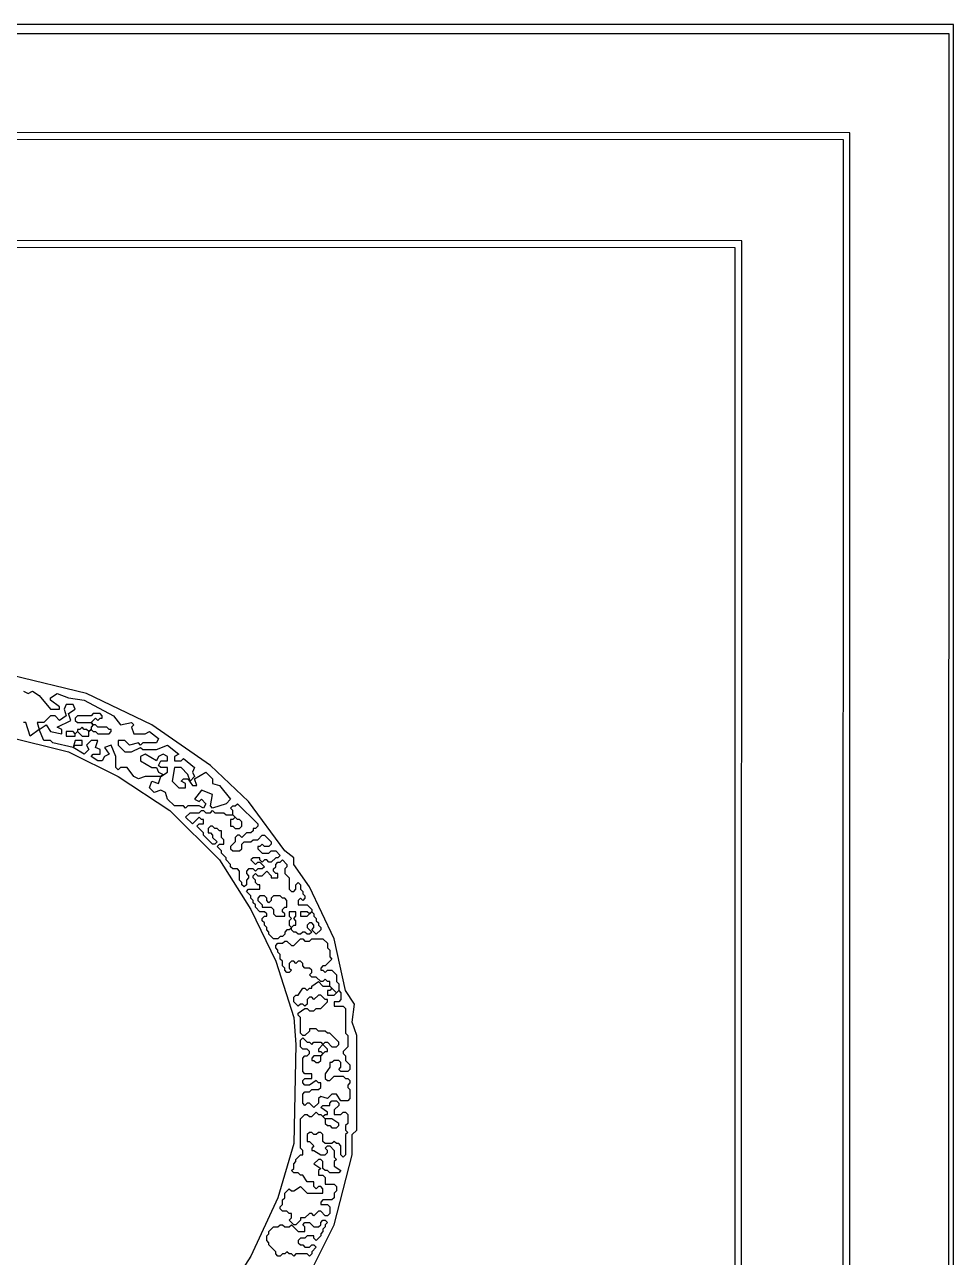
# Model space of a CAD drawing. Extents: x 17 to 323, y -435 to -5.
# Drawn here: x 281.5 to 322.7, y -59.5 to -4.7 of the extents above; entities that cross this region are included whole.
import ezdxf

# ---------------------------------------------------------------- set-up
doc = ezdxf.new("R2010")
doc.units = 0

msp = doc.modelspace()

# ---------------------------------------------------------------- linework, layer by layer
at = {"layer": 'CONTOURS'}
for p, q in [((322.7, -4.7), (17, -4.7)), ((322.7, -434.9), (322.7, -4.7)), ((17.3, -5), (322.5, -5.1)), ((322.5, -5.1), (322.4, -434.6)), ((318.1, -9.5), (21.6, -9.4)), ((21.9, -9.7), (317.8, -9.8)), ((317.8, -9.8), (317.7, -429.9)), ((318.1, -430.2), (318.1, -9.5)), ((313.3, -14.3), (26.4, -14.2)), ((26.7, -14.5), (313, -14.6)), ((313, -14.6), (312.9, -375)), ((313.2, -425.6), (313.3, -14.3)), ((284.2, -34.4), (280.9, -33.6)), ((281.4, -34.3), (281.6, -34.4)), ((281.6, -34.4), (281.8, -34.3)), ((281.8, -34.3), (282.1, -34.5)), ((282.6, -34.6), (282.9, -34.4)), ((282.9, -34.4), (283.4, -34.6)), ((287.1, -35.8), (284.2, -34.4)), ((282.1, -34.5), (282.6, -35.1)), ((282.6, -34.7), (282.6, -34.6)), ((283, -35), (282.6, -34.7)), ((283, -35.1), (283, -35)), ((283.3, -34.9), (283.2, -35.1)), ((283.6, -34.9), (283.3, -34.9)), ((283.4, -34.6), (284.1, -34.7)), ((283.7, -35.1), (283.6, -34.9)), ((284.1, -34.7), (285.4, -35.4)), ((282.6, -35.4), (282.3, -35.7)), ((282.6, -35.1), (283, -35.1)), ((282.8, -35.4), (282.6, -35.4)), ((283, -35.6), (282.8, -35.4)), ((283.3, -35.4), (283, -35.6)), ((283.2, -35.1), (283.3, -35.4)), ((283.4, -35.3), (283.7, -35.1)), ((283.5, -35.6), (283.4, -35.3)), ((283.8, -35.4), (283.7, -35.5)), ((283.7, -35.5), (283.7, -35.6)), ((284.4, -35.4), (283.8, -35.4)), ((284.5, -35.3), (284.4, -35.4)), ((284.4, -35.7), (284.6, -35.5)), ((284.8, -35.3), (284.5, -35.3)), ((284.6, -35.5), (284.7, -35.6)), ((284.7, -35.6), (284.8, -35.5)), ((284.9, -35.4), (284.8, -35.3)), ((284.8, -35.5), (284.9, -35.5)), ((284.9, -35.5), (284.9, -35.4)), ((285.4, -35.4), (285.7, -35.8)), ((281.5, -35.7), (281.4, -35.7)), ((281.7, -36.3), (281.5, -35.7)), ((282.1, -36), (281.7, -36.3)), ((282.3, -35.7), (282, -35.7)), ((282, -35.7), (282.1, -36)), ((282.1, -36), (282.4, -35.8)), ((282.3, -36.5), (282.1, -36)), ((282.4, -35.8), (282.6, -36.1)), ((282.6, -36.1), (283.1, -36.2)), ((282.9, -35.9), (283.5, -35.6)), ((283.1, -36), (282.9, -35.9)), ((283.1, -36.2), (283.1, -36)), ((283.6, -36.1), (283.3, -36.1)), ((283.3, -36.1), (283.3, -36.3)), ((283.7, -36.2), (283.6, -36.1)), ((283.7, -35.6), (283.8, -35.7)), ((283.8, -36.1), (283.7, -36.2)), ((283.7, -36.2), (283.8, -36.1)), ((283.8, -35.7), (284.4, -35.7)), ((283.9, -36), (283.8, -36)), ((283.8, -36), (283.8, -36.1)), ((283.8, -36.1), (284, -36.3)), ((284, -35.9), (283.9, -36)), ((284.1, -36), (284, -35.9)), ((284.2, -36), (284.1, -36)), ((284.3, -36.1), (284.2, -36)), ((284.4, -36), (284.3, -36.1)), ((284.3, -36.1), (284.4, -36)), ((284.3, -36.3), (284.3, -36.1)), ((284.5, -35.8), (284.4, -35.7)), ((284.4, -35.7), (284.5, -35.8)), ((284.5, -35.8), (284.4, -35.9)), ((284.4, -35.9), (284.4, -36)), ((284.4, -36), (284.5, -36.1)), ((284.6, -35.8), (284.5, -35.8)), ((284.5, -36.1), (284.6, -36.1)), ((284.7, -35.9), (284.6, -35.8)), ((284.6, -36.1), (284.7, -36.2)), ((285.1, -35.9), (284.7, -35.9)), ((285.2, -36), (285.1, -35.9)), ((285.3, -36), (285.2, -36)), ((285.2, -36.2), (285.3, -36.1)), ((285.3, -36.1), (285.3, -36)), ((285.7, -35.8), (286.2, -35.7)), ((286.2, -35.7), (286.3, -35.8)), ((286.3, -35.8), (286.2, -35.9)), ((286.2, -35.9), (286.3, -36.2)), ((286.8, -36.2), (287, -36.1)), ((287, -36.1), (287.4, -36.4)), ((289.7, -37.6), (287.1, -35.8)), ((280.6, -36.3), (283.4, -37)), ((282.6, -36.5), (282.3, -36.5)), ((282.7, -36.6), (282.6, -36.5)), ((283.6, -36.8), (282.7, -36.6)), ((283.3, -36.3), (283.7, -36.3)), ((283.7, -36.5), (283.6, -36.8)), ((283.7, -36.3), (283.7, -36.2)), ((284, -36.5), (283.7, -36.5)), ((284, -36.3), (284.3, -36.3)), ((284, -36.7), (284, -36.5)), ((284.4, -36.5), (284.2, -36.7)), ((284.7, -36.5), (284.4, -36.5)), ((284.6, -36.8), (284.7, -36.5)), ((284.7, -36.2), (285.2, -36.2)), ((285.9, -36.5), (285.6, -36.5)), ((285.6, -36.5), (285.6, -36.7)), ((286.1, -36.7), (285.9, -36.5)), ((286.5, -36.6), (286.1, -36.7)), ((286.3, -36.2), (286.8, -36.2)), ((286.6, -36.7), (286.5, -36.6)), ((286.7, -36.6), (286.6, -36.7)), ((287.3, -36.6), (286.7, -36.6)), ((287.4, -36.4), (287.3, -36.6)), ((283.4, -37), (285.6, -38.1)), ((283.6, -36.8), (283.7, -36.7)), ((284.1, -37.1), (283.6, -36.8)), ((283.7, -36.7), (284, -36.7)), ((284.3, -36.9), (284.1, -37.1)), ((284.2, -36.7), (284.3, -36.9)), ((284.4, -37.2), (284.5, -37.1)), ((284.7, -37.4), (284.4, -37.2)), ((284.5, -37.1), (284.8, -37.1)), ((284.8, -36.9), (284.6, -36.8)), ((284.8, -37.1), (284.8, -36.9)), ((285, -37.2), (284.9, -37.4)), ((285.3, -36.7), (285, -36.8)), ((285, -36.8), (285.2, -37.1)), ((285.2, -37.1), (285, -37.2)), ((285.5, -37.2), (285.3, -36.7)), ((285.5, -37.7), (285.5, -37.2)), ((285.6, -36.7), (285.9, -37)), ((285.9, -37), (286.2, -37)), ((286.2, -37), (286.6, -36.8)), ((286.6, -36.8), (286.7, -36.9)), ((286.8, -37.1), (286.6, -37.2)), ((286.6, -37.2), (286.6, -37.4)), ((286.7, -36.9), (287.3, -36.9)), ((287.3, -37.4), (286.8, -37.1)), ((287.3, -36.9), (287.8, -36.7)), ((287.4, -37.2), (287.3, -37.4)), ((287.6, -37.1), (287.4, -37.2)), ((287.8, -37.2), (287.6, -37.1)), ((287.8, -36.7), (288.3, -37.1)), ((287.8, -37.4), (287.8, -37.2)), ((288.3, -37.1), (288.1, -37.2)), ((288.1, -37.2), (288.1, -37.4)), ((284.9, -37.4), (284.7, -37.4)), ((285.6, -37.8), (285.5, -37.7)), ((285.7, -37.7), (285.6, -37.8)), ((286, -37.7), (285.7, -37.7)), ((286.3, -38.1), (286, -37.7)), ((286.6, -37.4), (287.1, -37.7)), ((287.1, -37.7), (287.3, -37.7)), ((287.3, -37.7), (287.4, -37.9)), ((287.4, -37.6), (287.5, -37.4)), ((287.5, -37.7), (287.4, -37.6)), ((287.5, -37.4), (287.8, -37.4)), ((287.8, -37.7), (287.5, -37.7)), ((287.8, -37.9), (287.8, -37.7)), ((288.1, -37.7), (288, -38.3)), ((288.1, -37.4), (288.4, -37.4)), ((288.4, -37.7), (288.1, -37.7)), ((288.4, -37.4), (288.5, -37.3)), ((288.7, -38), (288.4, -37.7)), ((288.5, -37.3), (289, -37.7)), ((289, -37.7), (288.9, -37.9)), ((291.4, -39.2), (289.7, -37.6)), ((285.6, -38.1), (287.9, -39.6)), ((286.5, -38.2), (286.3, -38.1)), ((286.8, -38.1), (286.5, -38.2)), ((287.5, -38.1), (286.8, -38.1)), ((287, -38.6), (287.1, -38.3)), ((287.1, -38.3), (287.4, -38.4)), ((287.4, -37.9), (287.6, -38)), ((287.4, -38.4), (287.5, -38.1)), ((287.5, -38.1), (287.8, -37.9)), ((287.6, -38), (287.5, -38.1)), ((288, -38.3), (288.3, -38.6)), ((288.4, -38.3), (288.5, -38.2)), ((288.6, -38.4), (288.4, -38.3)), ((288.5, -38.2), (288.7, -38.2)), ((288.8, -38.3), (288.7, -38)), ((288.7, -38.2), (288.9, -38.5)), ((289, -38.1), (288.8, -38.3)), ((288.9, -37.9), (289, -38.1)), ((289, -38.2), (289.5, -37.9)), ((289.1, -38.5), (289, -38.2)), ((289.5, -37.9), (289.8, -38.2)), ((289.8, -38.2), (289.8, -38.4)), ((287.2, -38.8), (287, -38.6)), ((287.5, -38.7), (287.2, -38.8)), ((287.7, -38.8), (287.5, -38.7)), ((287.8, -39.1), (287.7, -38.8)), ((288.3, -38.6), (288.6, -38.6)), ((288.6, -38.6), (288.6, -38.4)), ((288.9, -38.5), (289.1, -38.5)), ((289.3, -38.7), (289, -39.1)), ((289.8, -38.9), (289.3, -38.7)), ((289.8, -38.4), (290.1, -38.5)), ((290.1, -38.5), (290.6, -39.1)), ((288.1, -39.4), (287.8, -39.1)), ((288.5, -39.4), (288.1, -39.4)), ((288.6, -39.5), (288.5, -39.4)), ((288.7, -39.4), (288.6, -39.5)), ((289.2, -39.4), (288.7, -39.4)), ((289, -39.1), (289.2, -39.2)), ((289.2, -39.2), (289.3, -39.1)), ((289.4, -39.5), (289.2, -39.4)), ((289.3, -39.1), (289.5, -39.3)), ((289.5, -39.3), (289.4, -39.5)), ((289.7, -39.4), (289.8, -38.9)), ((289.8, -39.5), (289.7, -39.4)), ((290.4, -39.3), (289.8, -39.5)), ((290.6, -39.1), (290.4, -39.3)), ((290.6, -39.5), (290.7, -39.4)), ((290.7, -39.4), (290.8, -39.4)), ((290.8, -39.4), (290.9, -39.3)), ((290.9, -39.3), (291.8, -40.2)), ((293, -41.4), (291.4, -39.2)), ((287.9, -39.6), (290.1, -41.8)), ((288.6, -39.9), (288.8, -39.7)), ((288.9, -40.2), (288.6, -39.9)), ((288.8, -39.7), (289.2, -39.7)), ((289.2, -39.9), (288.9, -40.2)), ((289.2, -39.7), (289.3, -39.6)), ((289.3, -40), (289.2, -39.9)), ((289.3, -39.6), (289.4, -39.6)), ((289.4, -39.6), (289.5, -39.7)), ((289.5, -39.7), (289.7, -39.7)), ((289.7, -39.7), (289.8, -39.6)), ((289.8, -39.6), (289.9, -39.7)), ((289.9, -39.7), (290.3, -39.7)), ((290.3, -39.7), (290.4, -39.8)), ((290.4, -39.8), (290.7, -39.8)), ((290.7, -39.6), (290.6, -39.5)), ((290.7, -39.8), (290.7, -39.6)), ((290.7, -39.8), (290.8, -39.9)), ((290.9, -40), (290.7, -39.8)), ((290.8, -39.9), (290.7, -40)), ((289.1, -40.3), (289.2, -40.2)), ((289.4, -40.6), (289.1, -40.3)), ((289.2, -40.2), (289.4, -40.2)), ((289.4, -40), (289.3, -40)), ((289.4, -40.2), (289.4, -40)), ((289.7, -40.3), (289.6, -40.4)), ((289.6, -40.4), (289.6, -40.6)), ((289.8, -40.3), (289.7, -40.3)), ((289.9, -40.4), (289.8, -40.3)), ((290, -40.4), (289.9, -40.4)), ((290.1, -40.5), (290, -40.4)), ((290.2, -40.5), (290.1, -40.5)), ((290.2, -40.8), (290.2, -40.5)), ((290.7, -40), (290.6, -40)), ((290.6, -40), (290.6, -40.3)), ((290.6, -40.3), (290.7, -40.3)), ((290.7, -40.3), (290.8, -40.4)), ((290.8, -40.4), (291, -40.4)), ((291, -40), (290.9, -40)), ((291.1, -40.1), (291, -40)), ((291, -40.4), (291.1, -40.3)), ((291.1, -40.3), (291.1, -40.1)), ((291.6, -40.5), (291.5, -40.6)), ((291.7, -40.4), (291.6, -40.4)), ((291.6, -40.4), (291.6, -40.5)), ((291.8, -40.3), (291.7, -40.4)), ((291.8, -40.2), (291.8, -40.3)), ((289.4, -40.7), (289.4, -40.6)), ((289.8, -41.1), (289.4, -40.7)), ((289.6, -40.6), (289.7, -40.6)), ((289.7, -40.6), (289.8, -40.7)), ((289.8, -40.7), (289.8, -40.8)), ((289.8, -40.8), (290, -41)), ((290, -41), (289.9, -41.1)), ((290.3, -40.9), (290.2, -40.8)), ((290.3, -41.1), (290.3, -40.9)), ((290.8, -41), (290.6, -41.2)), ((290.9, -40.7), (290.8, -40.8)), ((290.8, -40.8), (290.8, -41)), ((291, -40.7), (290.9, -40.7)), ((291.1, -40.8), (291, -40.7)), ((291.3, -40.6), (291.1, -40.8)), ((291.1, -41.1), (291.2, -41)), ((291.2, -41), (291.5, -41)), ((291.5, -40.6), (291.3, -40.6)), ((291.5, -41), (291.6, -40.9)), ((291.6, -40.9), (291.8, -40.9)), ((291.8, -40.9), (292, -40.7)), ((292, -40.7), (292.1, -40.7)), ((292.1, -40.7), (292.4, -41)), ((292.4, -41), (292.4, -41.1)), ((289.9, -41.1), (289.8, -41.1)), ((290, -41.2), (290.1, -41.1)), ((290.2, -41.4), (290, -41.2)), ((290.1, -41.1), (290.3, -41.1)), ((290.2, -41.5), (290.2, -41.4)), ((290.4, -41.7), (290.2, -41.5)), ((290.6, -41.2), (290.6, -41.3)), ((290.6, -41.3), (290.7, -41.4)), ((290.7, -41.4), (291, -41.4)), ((291, -41.4), (291.1, -41.3)), ((291.1, -41.3), (291.1, -41.1)), ((291.9, -41.2), (291.8, -41.2)), ((291.8, -41.2), (291.8, -41.3)), ((291.8, -41.3), (292, -41.5)), ((292, -41.1), (291.9, -41.2)), ((292.1, -41.2), (292, -41.1)), ((292, -41.5), (292.3, -41.5)), ((292.3, -41.2), (292.1, -41.2)), ((292.4, -41.1), (292.3, -41.2)), ((292.3, -41.5), (292.4, -41.4)), ((292.4, -41.4), (292.6, -41.4)), ((292.6, -41.4), (292.8, -41.6)), ((292.8, -41.6), (292.7, -41.7)), ((293.4, -41.7), (293, -41.4)), ((290.1, -41.8), (291.5, -44)), ((290.4, -41.8), (290.4, -41.7)), ((290.6, -42), (290.4, -41.8)), ((290.6, -42.1), (290.6, -42)), ((290.7, -42.2), (290.6, -42.1)), ((291.6, -41.7), (291.5, -41.8)), ((291.5, -41.8), (291.7, -42)), ((291.9, -41.7), (291.6, -41.7)), ((291.7, -42), (291.8, -41.9)), ((291.8, -41.9), (291.9, -41.9)), ((291.9, -41.8), (291.9, -41.7)), ((292, -41.9), (291.9, -41.8)), ((291.9, -41.9), (292.1, -42.1)), ((292.1, -41.8), (292, -41.9)), ((292.1, -42.1), (292, -42.2)), ((292.2, -41.8), (292.1, -41.8)), ((292.3, -41.9), (292.2, -41.8)), ((292.4, -41.9), (292.3, -41.9)), ((292.6, -41.7), (292.4, -41.9)), ((292.5, -42.2), (292.6, -42.1)), ((292.7, -41.7), (292.6, -41.7)), ((292.6, -42), (292.7, -41.9)), ((292.6, -42.1), (292.6, -42)), ((292.7, -41.9), (292.8, -41.9)), ((292.8, -41.9), (292.9, -41.8)), ((292.9, -41.8), (293.1, -42)), ((293.1, -42.1), (293, -42.2)), ((293.1, -42), (293.1, -42.1)), ((293.4, -42), (293.4, -41.7)), ((294.1, -43), (293.4, -42)), ((290.9, -42.2), (290.7, -42.2)), ((291, -42.3), (290.9, -42.2)), ((291, -42.7), (291, -42.3)), ((291.1, -42.8), (291, -42.7)), ((291.4, -42.2), (291.3, -42.3)), ((291.3, -42.3), (291.3, -42.4)), ((291.3, -42.4), (291.4, -42.5)), ((291.4, -42.6), (291.3, -42.7)), ((291.3, -42.7), (291.3, -42.9)), ((291.6, -42.2), (291.4, -42.2)), ((291.4, -42.5), (291.4, -42.6)), ((291.7, -42.3), (291.6, -42.2)), ((291.6, -42.5), (291.7, -42.4)), ((291.6, -42.6), (291.6, -42.5)), ((291.7, -42.7), (291.6, -42.6)), ((291.8, -42.2), (291.7, -42.3)), ((291.7, -42.4), (291.8, -42.5)), ((291.7, -42.8), (291.7, -42.7)), ((292, -42.2), (291.8, -42.2)), ((291.8, -42.5), (292, -42.5)), ((292, -42.5), (292.2, -42.3)), ((292.2, -42.3), (292.4, -42.5)), ((292.4, -42.5), (292.4, -42.6)), ((292.4, -42.6), (292.7, -42.6)), ((292.5, -42.3), (292.5, -42.2)), ((292.6, -42.4), (292.5, -42.3)), ((292.7, -42.4), (292.6, -42.4)), ((292.7, -42.6), (292.7, -42.4)), ((293, -42.2), (293, -42.4)), ((293, -42.4), (293.2, -42.6)), ((293.2, -42.6), (293.2, -43.1)), ((291.1, -42.9), (291.1, -42.8)), ((291.2, -43), (291.1, -42.9)), ((291.3, -42.9), (291.2, -43)), ((291.3, -43.2), (291.4, -43.1)), ((291.5, -43.4), (291.3, -43.2)), ((291.4, -43.1), (291.9, -43.1)), ((291.8, -42.9), (291.7, -42.8)), ((291.9, -42.9), (291.8, -42.9)), ((291.9, -43.1), (291.9, -42.9)), ((293.2, -43.1), (293.3, -43.2)), ((293.3, -43.2), (293.4, -43.2)), ((293.4, -43.2), (293.5, -43.1)), ((293.5, -42.9), (293.6, -42.8)), ((293.5, -43.1), (293.5, -42.9)), ((293.6, -42.8), (293.7, -42.9)), ((293.7, -42.9), (293.7, -43.1)), ((293.7, -43.1), (293.8, -43.2)), ((293.8, -43.2), (293.8, -43.3)), ((295.2, -45.3), (294.1, -43)), ((291.5, -43.5), (291.5, -43.4)), ((291.6, -43.6), (291.5, -43.5)), ((291.6, -43.7), (291.6, -43.6)), ((291.7, -43.8), (291.6, -43.7)), ((291.9, -43.4), (291.8, -43.5)), ((291.8, -43.5), (291.8, -43.6)), ((291.8, -43.6), (292, -43.8)), ((292.1, -43.4), (291.9, -43.4)), ((292.2, -43.5), (292.1, -43.4)), ((292.2, -43.6), (292.2, -43.5)), ((292.3, -43.7), (292.2, -43.6)), ((292.4, -43.6), (292.3, -43.7)), ((292.5, -43.4), (292.4, -43.5)), ((292.4, -43.5), (292.4, -43.6)), ((292.8, -43.4), (292.5, -43.4)), ((292.9, -43.5), (292.8, -43.4)), ((293, -43.5), (292.9, -43.5)), ((293.1, -43.6), (293, -43.5)), ((293.1, -43.9), (293.1, -43.6)), ((293.7, -43.5), (293.6, -43.6)), ((293.6, -43.6), (293.6, -43.8)), ((293.8, -43.6), (293.7, -43.5)), ((293.8, -43.3), (293.9, -43.4)), ((293.9, -43.5), (293.8, -43.6)), ((293.9, -43.4), (293.9, -43.5)), ((291.5, -44), (292.6, -46.3)), ((291.7, -43.9), (291.7, -43.8)), ((291.9, -44.1), (291.7, -43.9)), ((292.1, -44.1), (291.9, -44.1)), ((292, -43.8), (292, -43.9)), ((292, -43.9), (292.4, -43.9)), ((292, -44.4), (292.1, -44.3)), ((292.2, -44.2), (292.1, -44.1)), ((292.1, -44.3), (292.2, -44.3)), ((292.2, -44.3), (292.2, -44.2)), ((292.4, -43.9), (292.5, -44)), ((292.5, -44), (292.5, -44.2)), ((292.5, -44.2), (292.6, -44.3)), ((292.6, -44.3), (293, -44.3)), ((292.9, -44), (293, -43.9)), ((292.9, -44.1), (292.9, -44)), ((293, -44.2), (292.9, -44.1)), ((293, -43.9), (293.1, -43.9)), ((293, -44.3), (293, -44.2)), ((293.5, -44.1), (293.2, -44.1)), ((293.2, -44.1), (293.2, -44.3)), ((293.2, -44.3), (293.3, -44.4)), ((293.4, -44.4), (293.5, -44.3)), ((293.5, -44.3), (293.5, -44.1)), ((293.6, -43.8), (294, -43.8)), ((294, -44.1), (293.7, -44.1)), ((293.7, -44.1), (293.7, -44.3)), ((293.7, -44.3), (294, -44.3)), ((294, -43.8), (294.2, -44)), ((294.1, -44.2), (294, -44.1)), ((294, -44.3), (294.2, -44.1)), ((294.2, -44.1), (294.1, -44.2)), ((294.2, -44), (294.2, -44.1)), ((294.2, -44.1), (294.3, -44.2)), ((294.3, -44.2), (294.3, -44.3)), ((294.3, -44.3), (294.4, -44.4)), ((292, -44.5), (292, -44.4)), ((292.1, -44.6), (292, -44.5)), ((292.1, -44.7), (292.1, -44.6)), ((292.2, -44.8), (292.1, -44.7)), ((292.2, -44.9), (292.2, -44.8)), ((293.3, -44.4), (293.2, -44.5)), ((293.2, -44.5), (293.2, -44.7)), ((293.2, -44.7), (293.3, -44.8)), ((293.3, -44.8), (293.2, -44.9)), ((293.3, -44.8), (293.4, -44.7)), ((293.3, -44.9), (293.3, -44.8)), ((293.5, -44.5), (293.4, -44.4)), ((293.4, -44.7), (293.5, -44.7)), ((293.5, -44.7), (293.5, -44.5)), ((294.1, -44.6), (294, -44.7)), ((294, -44.7), (294, -44.8)), ((294, -44.8), (294.2, -45)), ((294.2, -44.6), (294.1, -44.6)), ((294.3, -44.7), (294.2, -44.6)), ((294.2, -44.9), (294.3, -44.8)), ((294.3, -44.8), (294.3, -44.7)), ((294.4, -44.4), (294.4, -44.5)), ((294.4, -44.5), (294.5, -44.6)), ((294.5, -44.6), (294.5, -44.7)), ((294.5, -44.7), (294.6, -44.8)), ((294.6, -44.8), (294.6, -44.9)), ((292.3, -45), (292.2, -44.9)), ((292.3, -45.1), (292.3, -45)), ((292.5, -45.3), (292.3, -45.1)), ((292.7, -45.3), (292.5, -45.3)), ((292.8, -45.2), (292.7, -45.3)), ((292.9, -45.2), (292.8, -45.2)), ((293, -45.1), (292.9, -45.2)), ((292.9, -45.5), (293, -45.4)), ((293.1, -44.9), (293, -45)), ((293, -45), (293, -45.1)), ((293, -45.4), (293.1, -45.4)), ((293.2, -44.9), (293.1, -44.9)), ((293.1, -45.4), (293.3, -45.6)), ((293.4, -45), (293.3, -44.9)), ((293.5, -45), (293.4, -45)), ((293.4, -45.6), (293.7, -45.3)), ((293.6, -45.1), (293.5, -45)), ((293.7, -45.1), (293.6, -45.1)), ((293.8, -45), (293.7, -45.1)), ((293.7, -45.3), (293.8, -45.3)), ((293.9, -45), (293.8, -45)), ((293.8, -45.3), (293.9, -45.4)), ((294, -45.1), (293.9, -45)), ((293.9, -45.4), (294.1, -45.4)), ((294.1, -45.1), (294, -45.1)), ((294.2, -45), (294.1, -45.1)), ((294.1, -45.4), (294.2, -45.3)), ((294.4, -45.1), (294.2, -44.9)), ((294.2, -45.3), (294.7, -45.3)), ((294.6, -44.9), (294.4, -45.1)), ((294.7, -45.3), (294.9, -45.5)), ((295.7, -47.6), (295.2, -45.3)), ((292.6, -45.6), (292.7, -45.5)), ((292.6, -45.7), (292.6, -45.6)), ((292.7, -45.8), (292.6, -45.7)), ((292.7, -45.5), (292.9, -45.5)), ((292.7, -45.9), (292.7, -45.8)), ((292.8, -46), (292.7, -45.9)), ((293.3, -45.6), (293.4, -45.6)), ((294.9, -45.5), (294.9, -45.7)), ((294.9, -45.7), (295, -45.8)), ((295, -45.8), (295, -46.1)), ((292.6, -46.3), (293.4, -48.8)), ((292.8, -46.2), (292.8, -46)), ((292.9, -46.3), (292.8, -46.2)), ((292.9, -46.5), (292.9, -46.3)), ((293, -46.6), (292.9, -46.5)), ((293.3, -46.3), (293.2, -46.4)), ((293.2, -46.4), (293.2, -46.6)), ((293.4, -46.3), (293.3, -46.3)), ((293.5, -46.4), (293.4, -46.3)), ((293.6, -46.3), (293.5, -46.4)), ((293.7, -46.3), (293.6, -46.3)), ((293.8, -46.4), (293.7, -46.3)), ((293.8, -46.5), (293.8, -46.4)), ((293.9, -46.6), (293.8, -46.5)), ((294.7, -46.5), (294.6, -46.6)), ((294.8, -46.5), (294.7, -46.5)), ((295.1, -46.2), (294.8, -46.5)), ((295, -46.1), (295.1, -46.2)), ((293, -46.7), (293, -46.6)), ((293.1, -46.8), (293, -46.7)), ((293.2, -46.8), (293.1, -46.8)), ((293.2, -46.6), (293.3, -46.7)), ((293.3, -46.7), (293.2, -46.8)), ((294.1, -46.6), (293.9, -46.6)), ((294.2, -46.7), (294.1, -46.6)), ((294.1, -46.9), (294.2, -46.8)), ((294.2, -47), (294.1, -46.9)), ((294.2, -46.8), (294.2, -46.7)), ((294.4, -47), (294.2, -47)), ((294.6, -47.2), (294.4, -47)), ((294.6, -46.6), (294.6, -46.7)), ((294.6, -46.7), (294.7, -46.7)), ((294.7, -46.7), (294.8, -46.8)), ((294.8, -46.8), (294.9, -46.7)), ((294.9, -46.7), (295.1, -46.7)), ((295.1, -46.7), (295.3, -46.9)), ((295.3, -46.9), (295.3, -47.2)), ((293.6, -47.8), (293.8, -47.5)), ((293.8, -47.5), (293.9, -47.5)), ((293.9, -47.5), (294, -47.6)), ((294, -47.6), (294.1, -47.5)), ((294.1, -47.5), (294.2, -47.5)), ((294.2, -47.4), (294.5, -47.2)), ((294.2, -47.5), (294.2, -47.4)), ((294.5, -47.2), (294.7, -47.4)), ((294.7, -47.2), (294.6, -47.2)), ((294.8, -47.1), (294.7, -47.2)), ((294.7, -47.4), (295, -47.4)), ((294.9, -47.2), (294.8, -47.1)), ((295, -47.2), (294.9, -47.2)), ((295, -47.6), (294.9, -47.6)), ((294.9, -47.6), (294.9, -47.8)), ((295, -47.4), (295, -47.2)), ((295, -47.4), (295.1, -47.5)), ((295.3, -47.7), (295, -47.4)), ((295.1, -47.5), (295, -47.6)), ((295.2, -47.8), (295.4, -47.6)), ((295.3, -47.2), (295.4, -47.3)), ((295.4, -47.6), (295.3, -47.7)), ((295.4, -47.3), (295.4, -47.6)), ((295.4, -47.6), (295.5, -47.7)), ((296.1, -48.2), (295.7, -47.6)), ((293.4, -47.9), (293.5, -47.8)), ((293.4, -48.1), (293.4, -47.9)), ((293.6, -48.3), (293.4, -48.1)), ((293.5, -47.8), (293.6, -47.8)), ((294.1, -47.9), (294, -48)), ((294, -48), (294, -48.2)), ((294.2, -47.9), (294.1, -47.9)), ((294.3, -48), (294.2, -47.9)), ((294.5, -47.8), (294.3, -48)), ((294.6, -47.8), (294.5, -47.8)), ((294.8, -48), (294.6, -47.8)), ((294.6, -48.4), (294.9, -48.1)), ((294.9, -48), (294.8, -48)), ((294.9, -47.8), (295.2, -47.8)), ((294.9, -48.1), (294.9, -48)), ((295.4, -48.1), (295.2, -48.1)), ((295.2, -48.1), (295.2, -48.3)), ((295.5, -48), (295.4, -48.1)), ((295.5, -47.7), (295.5, -48)), ((293.7, -48.2), (293.6, -48.3)), ((293.6, -48.6), (293.9, -48.4)), ((293.6, -48.7), (293.6, -48.6)), ((293.7, -48.8), (293.6, -48.7)), ((293.8, -48.2), (293.7, -48.2)), ((293.9, -48.3), (293.8, -48.2)), ((294, -48.2), (293.9, -48.3)), ((293.9, -48.4), (294, -48.4)), ((294, -48.4), (294.1, -48.5)), ((294.1, -48.5), (294.3, -48.5)), ((294.3, -48.5), (294.4, -48.4)), ((294.4, -48.4), (294.6, -48.4)), ((295.2, -48.3), (295.6, -48.3)), ((295.6, -48.3), (295.7, -48.4)), ((295.7, -48.4), (295.7, -49.5)), ((296, -49), (296.1, -48.2)), ((293.4, -48.8), (293.5, -50)), ((293.7, -49.5), (293.7, -48.8)), ((296.2, -49.6), (296, -49)), ((293.8, -49.6), (293.7, -49.5)), ((293.7, -49.8), (293.8, -49.7)), ((293.7, -50.1), (293.7, -49.8)), ((293.9, -49.6), (293.8, -49.6)), ((293.8, -49.7), (294, -49.9)), ((294.1, -49.4), (293.9, -49.6)), ((294.4, -49.3), (294.1, -49.3)), ((294.1, -49.3), (294.1, -49.4)), ((294.5, -49.4), (294.4, -49.3)), ((294.8, -49.4), (294.5, -49.4)), ((294.9, -49.5), (294.8, -49.4)), ((295, -49.5), (294.9, -49.5)), ((295.4, -49.9), (295, -49.5)), ((295.7, -49.5), (295.8, -49.6)), ((295.8, -49.6), (295.8, -50.1)), ((296.2, -53.8), (296.2, -49.6)), ((293.5, -50), (293.4, -54.4)), ((293.8, -50.2), (293.7, -50.1)), ((294, -50.2), (293.8, -50.2)), ((294, -49.9), (294.1, -49.9)), ((294.1, -50.3), (294, -50.2)), ((294.1, -49.9), (294.2, -50)), ((294.1, -50.4), (294.1, -50.3)), ((294.2, -50), (294.3, -49.9)), ((294.3, -49.9), (294.6, -49.9)), ((294.7, -50), (294.5, -50.2)), ((294.5, -50.2), (294.5, -50.3)), ((294.5, -50.3), (294.6, -50.3)), ((294.6, -49.9), (294.7, -50)), ((294.6, -50.3), (294.7, -50.4)), ((294.6, -50.5), (294.8, -50.3)), ((294.7, -50), (294.8, -49.9)), ((294.9, -50.2), (294.7, -50)), ((294.8, -49.9), (294.9, -49.9)), ((294.8, -50.3), (294.9, -50.3)), ((294.9, -49.9), (295.1, -50.1)), ((294.9, -50.3), (294.9, -50.2)), ((295.1, -50.1), (295.3, -50.1)), ((295.3, -50.1), (295.4, -50)), ((295.4, -50), (295.4, -49.9)), ((295.8, -50.1), (295.6, -50.3)), ((295.6, -50.3), (295.6, -50.4)), ((293.8, -50.6), (293.9, -50.5)), ((293.8, -51.2), (293.8, -50.6)), ((293.9, -50.5), (294, -50.5)), ((294, -50.5), (294.1, -50.4)), ((294.3, -50.5), (294.2, -50.6)), ((294.2, -50.6), (294.2, -50.7)), ((294.2, -50.7), (294.3, -50.7)), ((294.6, -50.5), (294.3, -50.5)), ((294.3, -50.7), (294.4, -50.8)), ((294.4, -50.8), (294.5, -50.8)), ((294.5, -50.8), (294.6, -50.7)), ((294.7, -50.4), (294.6, -50.5)), ((294.6, -50.7), (294.6, -50.5)), ((295.1, -50.8), (295, -50.8)), ((295, -50.8), (295, -51)), ((295.2, -50.7), (295.1, -50.8)), ((295.4, -50.7), (295.2, -50.7)), ((295.5, -50.8), (295.4, -50.7)), ((295.5, -51), (295.5, -50.8)), ((295.6, -50.4), (295.7, -50.5)), ((295.7, -50.5), (295.7, -50.7)), ((295.7, -50.7), (295.9, -50.9)), ((295.9, -50.9), (295.9, -51.1)), ((293.9, -51.3), (293.8, -51.2)), ((294.2, -51.3), (293.9, -51.3)), ((294.2, -51.5), (294.2, -51.3)), ((295, -51), (294.8, -51.3)), ((294.8, -51.3), (294.8, -51.5)), ((295, -51.6), (295.2, -51.4)), ((295.2, -51.4), (295.6, -51.4)), ((295.4, -51.1), (295.5, -51)), ((295.5, -51.2), (295.4, -51.1)), ((295.8, -51.2), (295.5, -51.2)), ((295.6, -51.4), (295.7, -51.5)), ((295.9, -51.1), (295.8, -51.2)), ((293.8, -51.6), (293.9, -51.5)), ((293.8, -51.7), (293.8, -51.6)), ((293.9, -51.8), (293.8, -51.7)), ((293.9, -51.5), (294.2, -51.5)), ((294.1, -51.8), (293.9, -51.8)), ((294.4, -51.6), (294.1, -51.8)), ((294.1, -52.1), (294.2, -52)), ((294.2, -52), (294.5, -52)), ((294.5, -51.7), (294.4, -51.6)), ((294.6, -51.7), (294.5, -51.7)), ((294.5, -52), (294.6, -51.9)), ((294.6, -51.9), (294.6, -51.7)), ((294.8, -51.5), (294.9, -51.6)), ((294.9, -51.6), (295, -51.6)), ((295.7, -51.5), (295.8, -51.5)), ((295.8, -51.5), (295.9, -51.6)), ((295.9, -51.7), (295.8, -51.8)), ((295.8, -51.8), (295.8, -51.9)), ((295.8, -51.9), (295.9, -52)), ((295.9, -51.6), (295.9, -51.7)), ((295.9, -52), (295.9, -52.4)), ((293.8, -52.2), (293.9, -52.1)), ((293.8, -52.6), (293.8, -52.2)), ((293.9, -52.1), (294.1, -52.1)), ((294.6, -52.3), (294.5, -52.4)), ((294.5, -52.4), (294.5, -52.6)), ((294.9, -52.4), (294.6, -52.3)), ((295.1, -52.2), (294.9, -52.4)), ((295, -52.6), (295.1, -52.5)), ((295.3, -52.2), (295.1, -52.2)), ((295.1, -52.5), (295.3, -52.5)), ((295.5, -52.5), (295.3, -52.2)), ((295.3, -52.5), (295.4, -52.6)), ((295.8, -52.5), (295.5, -52.5)), ((295.9, -52.4), (295.8, -52.5)), ((293.7, -53.3), (293.9, -53.1)), ((293.9, -52.7), (293.8, -52.6)), ((294, -52.6), (293.9, -52.7)), ((293.9, -53.1), (294, -53.1)), ((294.1, -52.6), (294, -52.6)), ((294, -53.1), (294.1, -53.2)), ((294.3, -52.8), (294.1, -52.6)), ((294.2, -53.2), (294.4, -53)), ((294.5, -52.6), (294.3, -52.8)), ((294.4, -53), (294.5, -53.1)), ((294.5, -53.1), (294.6, -53.1)), ((294.6, -52.8), (294.7, -52.7)), ((294.9, -53), (294.6, -52.8)), ((294.6, -53.1), (294.8, -53.3)), ((294.7, -52.7), (295, -52.7)), ((294.7, -53.2), (294.8, -53.1)), ((294.8, -53.1), (294.9, -53.1)), ((294.9, -53.1), (294.9, -53)), ((295, -52.7), (295, -52.6)), ((295.4, -52.7), (295.2, -52.9)), ((295.2, -52.9), (295.2, -53.1)), ((295.2, -53.1), (295.5, -53.1)), ((295.4, -52.6), (295.4, -52.7)), ((295.5, -53.1), (295.6, -53)), ((295.6, -53), (295.7, -53)), ((295.7, -53), (295.8, -53.1)), ((295.8, -53.1), (295.8, -53.5)), ((293.7, -54.6), (293.7, -53.3)), ((294.1, -53.2), (294.2, -53.2)), ((294.8, -53.3), (294.7, -53.2)), ((294.8, -53.3), (294.8, -53.5)), ((295.1, -53.3), (294.8, -53.3)), ((294.8, -53.5), (294.9, -53.6)), ((294.9, -53.6), (295, -53.6)), ((295, -53.6), (295.1, -53.7)), ((295.4, -53.5), (295.1, -53.3)), ((295.3, -53.7), (295.4, -53.6)), ((295.4, -53.6), (295.4, -53.5)), ((295.8, -53.5), (295.7, -53.6)), ((295.7, -53.6), (295.7, -53.8)), ((294.1, -53.9), (294, -54)), ((294, -54), (294, -54.3)), ((294.2, -53.9), (294.1, -53.9)), ((294.3, -54), (294.2, -53.9)), ((294.4, -54), (294.3, -54)), ((294.5, -53.9), (294.4, -54)), ((294.6, -53.9), (294.5, -53.9)), ((294.7, -54), (294.6, -53.9)), ((294.7, -54.3), (294.7, -54)), ((295.1, -53.7), (295.3, -53.7)), ((295.7, -53.8), (295.8, -53.9)), ((295.8, -53.9), (295.7, -54)), ((295.7, -54), (295.7, -54.9)), ((296, -54), (296.2, -53.8)), ((296, -54.9), (296, -54)), ((293.4, -54.4), (292.7, -56.8)), ((293.8, -54.7), (293.7, -54.6)), ((293.8, -54.9), (293.8, -54.7)), ((294, -54.3), (294.1, -54.3)), ((294.1, -54.3), (294.3, -54.5)), ((294.3, -54.5), (294.2, -54.6)), ((294.2, -54.6), (294.2, -54.7)), ((294.2, -54.7), (294.3, -54.7)), ((294.3, -54.7), (294.6, -54.9)), ((294.8, -54.4), (294.7, -54.3)), ((295.1, -54.4), (294.8, -54.4)), ((294.8, -54.6), (294.9, -54.5)), ((294.9, -54.7), (294.8, -54.6)), ((294.9, -54.5), (295, -54.5)), ((294.9, -54.8), (294.9, -54.7)), ((295, -54.5), (295.2, -54.7)), ((295.2, -54.3), (295.1, -54.4)), ((295.3, -54.4), (295.2, -54.3)), ((295.2, -54.7), (295.2, -55)), ((295.4, -54.4), (295.3, -54.4)), ((295.5, -54.5), (295.4, -54.4)), ((295.5, -54.9), (295.5, -54.5)), ((293.4, -55.3), (293.5, -55.2)), ((293.5, -55.1), (293.7, -54.9)), ((293.5, -55.2), (293.5, -55.1)), ((293.7, -54.9), (293.8, -54.9)), ((294.5, -55.1), (294.3, -55.3)), ((294.6, -55.1), (294.5, -55.1)), ((294.6, -54.9), (294.8, -54.9)), ((294.7, -55.2), (294.6, -55.1)), ((294.7, -55.5), (294.7, -55.2)), ((294.8, -54.9), (294.9, -54.8)), ((295.2, -58), (296, -54.9)), ((295.2, -55), (295.3, -55.1)), ((295.3, -55.1), (295.2, -55.2)), ((295.2, -55.2), (295.2, -55.4)), ((295.6, -55), (295.5, -54.9)), ((295.7, -54.9), (295.6, -55)), ((293.3, -55.6), (293.4, -55.5)), ((293.4, -55.7), (293.3, -55.6)), ((293.4, -55.5), (293.4, -55.3)), ((293.6, -55.7), (293.4, -55.7)), ((293.7, -55.8), (293.6, -55.7)), ((293.8, -55.8), (293.7, -55.8)), ((294, -56.1), (293.8, -55.8)), ((294.3, -55.3), (294.6, -55.5)), ((294.6, -55.5), (294.5, -55.6)), ((294.5, -55.6), (294.5, -55.8)), ((294.5, -55.8), (294.7, -55.8)), ((294.8, -55.6), (294.7, -55.5)), ((294.7, -55.8), (294.8, -55.9)), ((294.9, -55.6), (294.8, -55.6)), ((295, -55.7), (294.9, -55.6)), ((295.4, -55.7), (295, -55.7)), ((295.2, -55.4), (295.5, -55.6)), ((295.5, -55.6), (295.4, -55.7)), ((293.4, -56.5), (293.7, -56.3)), ((293.7, -56.3), (294, -56.6)), ((294.3, -56.1), (294, -56.1)), ((294.3, -56.3), (294.3, -56.1)), ((294.4, -56.4), (294.3, -56.3)), ((294.5, -56.3), (294.4, -56.4)), ((294.6, -56.3), (294.5, -56.3)), ((294.7, -56.4), (294.6, -56.3)), ((294.8, -55.9), (294.8, -56.2)), ((294.8, -56.2), (295.2, -56.2)), ((295.2, -56.2), (295.3, -56.3)), ((295.3, -56.3), (295.3, -56.5)), ((292.7, -56.8), (291.5, -59.4)), ((292.9, -56.9), (293, -56.8)), ((292.9, -57.1), (292.9, -56.9)), ((293, -56.6), (293.2, -56.4)), ((293, -56.8), (293, -56.6)), ((293.2, -56.4), (293.3, -56.5)), ((293.3, -56.5), (293.4, -56.5)), ((294, -56.6), (294.7, -56.6)), ((294.7, -56.9), (294.6, -57)), ((294.7, -56.6), (294.7, -56.4)), ((295.1, -56.9), (294.7, -56.9)), ((295.2, -56.8), (295.1, -56.9)), ((295.3, -56.5), (295.2, -56.6)), ((295.2, -56.6), (295.2, -56.8)), ((292.8, -57.2), (292.9, -57.1)), ((292.8, -57.3), (292.8, -57.2)), ((292.9, -57.4), (292.8, -57.3)), ((293.1, -57.4), (292.9, -57.4)), ((293.2, -57.5), (293.1, -57.4)), ((294.5, -57.4), (294.3, -57.6)), ((294.6, -57.4), (294.5, -57.4)), ((294.6, -57), (294.6, -57.1)), ((294.6, -57.1), (294.9, -57.1)), ((294.8, -57.6), (294.6, -57.4)), ((294.9, -57.1), (295, -57.2)), ((295, -57.2), (295, -57.5)), ((292.7, -58.1), (292.8, -58)), ((292.8, -58), (292.9, -58)), ((292.9, -58), (293, -58.1)), ((293.3, -57.5), (293.2, -57.5)), ((293.2, -57.8), (293.3, -57.7)), ((293.4, -58), (293.2, -57.8)), ((293.2, -58.1), (293.3, -58)), ((293.3, -57.7), (293.3, -57.5)), ((293.3, -58), (293.6, -58.3)), ((293.5, -58), (293.4, -58)), ((293.7, -57.8), (293.5, -58)), ((293.9, -57.7), (293.7, -57.7)), ((293.7, -57.7), (293.7, -57.8)), ((293.8, -58), (293.9, -57.9)), ((293.9, -58.1), (293.8, -58)), ((293.8, -60.8), (295.2, -58)), ((294.1, -57.5), (293.9, -57.7)), ((293.9, -57.9), (294.1, -57.9)), ((294.2, -57.5), (294.1, -57.5)), ((294.1, -57.9), (294.3, -58.1)), ((294.3, -57.6), (294.2, -57.5)), ((294.5, -58.1), (294.6, -58)), ((294.6, -57.9), (294.7, -57.8)), ((294.6, -58), (294.6, -57.9)), ((294.7, -57.8), (294.8, -57.8)), ((294.9, -57.6), (294.8, -57.6)), ((294.8, -57.8), (294.9, -57.9)), ((294.9, -57.9), (294.8, -58)), ((294.8, -58), (294.8, -58.1)), ((295, -57.5), (294.9, -57.6)), ((292.2, -58.5), (292.3, -58.4)), ((292.2, -58.7), (292.2, -58.5)), ((292.3, -58.3), (292.5, -58.1)), ((292.3, -58.4), (292.3, -58.3)), ((292.5, -58.1), (292.7, -58.1)), ((293, -58.1), (293.2, -58.1)), ((293.6, -58.3), (293.9, -58.3)), ((293.9, -58.3), (293.9, -58.1)), ((294, -58.5), (293.9, -58.6)), ((294.3, -58.5), (294, -58.5)), ((294.3, -58.1), (294.5, -58.1)), ((294.3, -58.6), (294.3, -58.5)), ((294.6, -58.5), (294.4, -58.7)), ((294.7, -58.3), (294.6, -58.4)), ((294.6, -58.4), (294.6, -58.5)), ((294.8, -58.1), (294.7, -58.2)), ((294.7, -58.2), (294.7, -58.3)), ((292.3, -58.8), (292.2, -58.7)), ((292.3, -58.9), (292.3, -58.8)), ((292.6, -59.2), (292.3, -58.9)), ((293.7, -58.6), (293.6, -58.7)), ((293.6, -58.7), (293.6, -58.8)), ((293.6, -58.8), (293.7, -58.9)), ((293.9, -58.6), (293.7, -58.6)), ((293.7, -58.9), (293.8, -58.9)), ((293.8, -58.9), (293.9, -59)), ((293.9, -59), (294.1, -59)), ((294.1, -59), (294.2, -58.9)), ((294.2, -58.9), (294.3, -58.9)), ((294.4, -59), (294.2, -59.2)), ((294.4, -58.7), (294.3, -58.6)), ((294.3, -58.9), (294.4, -59)), ((291.5, -59.4), (290, -61.7)), ((292.6, -59.3), (292.6, -59.2)), ((292.7, -59.4), (292.6, -59.3)), ((292.8, -59.4), (292.7, -59.4)), ((292.9, -59.3), (292.8, -59.4)), ((293, -59.3), (292.9, -59.3)), ((293.1, -59.2), (293, -59.3)), ((293.2, -59.3), (293.1, -59.2)), ((293.3, -59.3), (293.2, -59.3)), ((293.4, -59.4), (293.3, -59.3)), ((293.5, -59.3), (293.4, -59.4)), ((294, -59.3), (293.5, -59.3)), ((294.1, -59.4), (294, -59.3)), ((294.2, -59.3), (294.1, -59.4)), ((294.2, -59.2), (294.2, -59.3))]:
    msp.add_line(p, q, dxfattribs=at)

doc.saveas('drawing.dxf')
